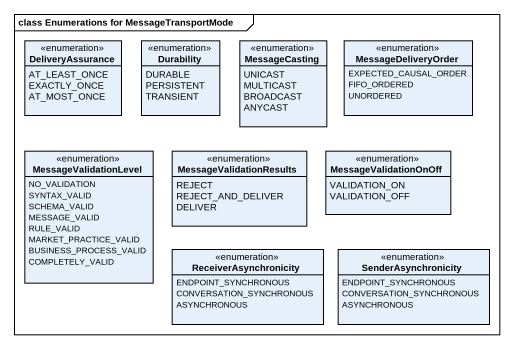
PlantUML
@startuml
mainframe class Enumerations for MessageTransportMode
hide circle
hide empty members
enum DeliveryAssurance {
  AT_LEAST_ONCE
  EXACTLY_ONCE
  AT_MOST_ONCE
}
enum Durability {
  DURABLE
  PERSISTENT
  TRANSIENT
}
enum MessageCasting {
  UNICAST
  MULTICAST
  BROADCAST
  ANYCAST
}
enum MessageDeliveryOrder {
  EXPECTED_CAUSAL_ORDER
  FIFO_ORDERED
  UNORDERED
}
enum MessageValidationLevel {
  NO_VALIDATION
  SYNTAX_VALID
  SCHEMA_VALID
  MESSAGE_VALID
  RULE_VALID
  MARKET_PRACTICE_VALID
  BUSINESS_PROCESS_VALID
  COMPLETELY_VALID
}
enum MessageValidationResults {
  REJECT
  REJECT_AND_DELIVER
  DELIVER
}
enum MessageValidationOnOff {
  VALIDATION_ON
  VALIDATION_OFF
}
enum ReceiverAsynchronicity {
  ENDPOINT_SYNCHRONOUS
  CONVERSATION_SYNCHRONOUS
  ASYNCHRONOUS
}
enum SenderAsynchronicity {
  ENDPOINT_SYNCHRONOUS
  CONVERSATION_SYNCHRONOUS
  ASYNCHRONOUS
}
@enduml
